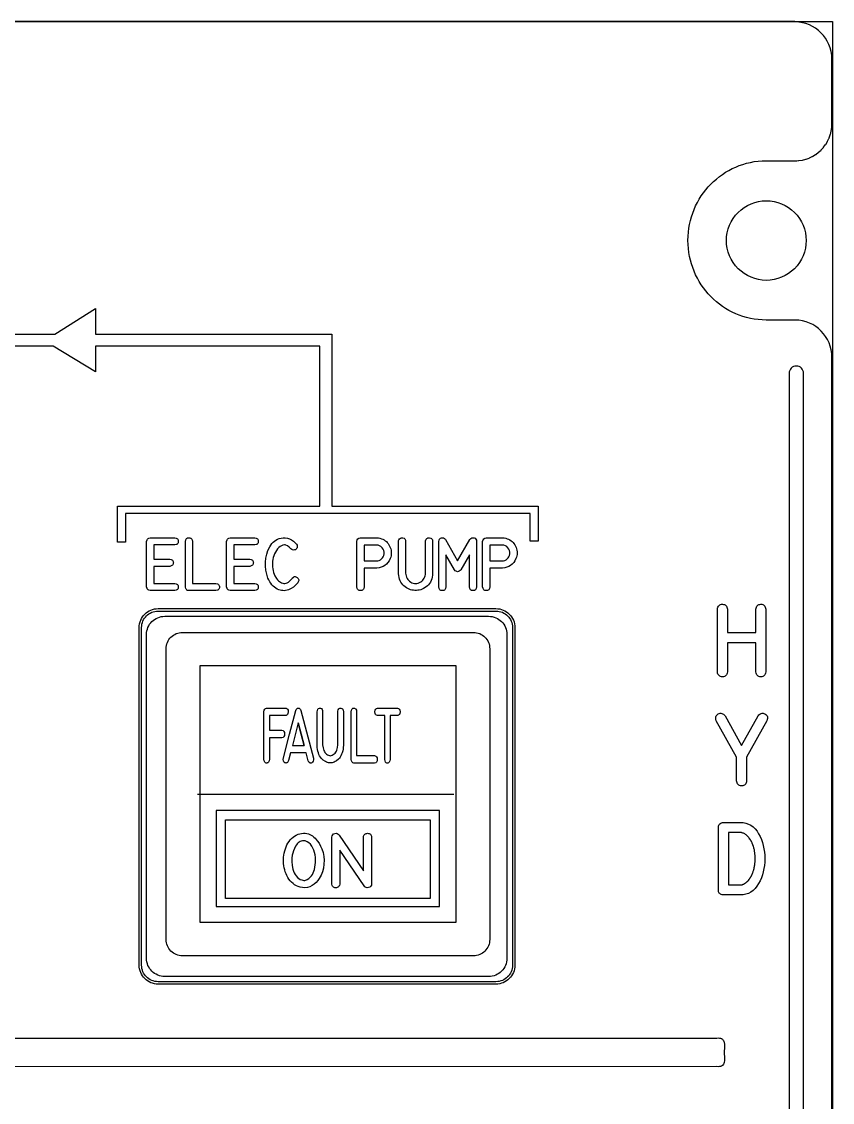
# Model space of a CAD drawing. Extents: x 27 to 704, y 10 to 614.
# Drawn here: x 475.7 to 526.3, y 432.6 to 500.1 of the extents above; entities that cross this region are included whole.
import ezdxf

# ---------------------------------------------------------------- set-up
doc = ezdxf.new("R2010")
doc.units = 0
for name, color, linetype in [('_BACKPANEL', 5, 'CONTINUOUS'), ('_ENGRAVING', 105, 'CONTINUOUS'), ('_LABELS', 30, 'CONTINUOUS'), ('_TOPLAYER', 1, 'CONTINUOUS')]:
    doc.layers.add(name, color=color, linetype=linetype)

msp = doc.modelspace()

# ---------------------------------------------------------------- linework, layer by layer
at = {"layer": '_BACKPANEL'}
for points in [[(526.324, 500.11), (526.324, 495.348), (526.324, 485.823), (526.324, 476.298), (526.324, 376.285), (526.324, 366.76), (203.984, 366.76), (203.984, 376.285), (203.984, 476.298), (203.984, 485.823), (203.984, 495.348), (203.984, 500.11)], [(484.227, 463.299), (505.322, 463.299), (505.428, 463.294), (505.53, 463.278), (505.628, 463.253), (505.723, 463.219), (505.813, 463.176), (505.897, 463.124), (505.976, 463.065), (506.049, 462.999), (506.115, 462.926), (506.174, 462.847), (506.226, 462.762), (506.269, 462.672), (506.303, 462.578), (506.329, 462.479), (506.344, 462.377), (506.349, 462.272), (506.349, 441.177), (506.344, 441.071), (506.329, 440.969), (506.303, 440.871), (506.269, 440.776), (506.226, 440.686), (506.174, 440.601), (506.115, 440.522), (506.049, 440.449), (505.976, 440.383), (505.897, 440.324), (505.813, 440.273), (505.723, 440.23), (505.628, 440.195), (505.53, 440.17), (505.428, 440.154), (505.322, 440.149), (484.227, 440.149), (484.121, 440.154), (484.019, 440.17), (483.921, 440.195), (483.826, 440.23), (483.736, 440.273), (483.652, 440.324), (483.573, 440.383), (483.5, 440.449), (483.433, 440.522), (483.374, 440.601), (483.323, 440.686), (483.28, 440.776), (483.245, 440.871), (483.22, 440.969), (483.205, 441.071), (483.199, 441.177), (483.199, 462.272), (483.205, 462.377), (483.22, 462.479), (483.245, 462.578), (483.28, 462.672), (483.323, 462.762), (483.374, 462.847), (483.433, 462.926), (483.5, 462.999), (483.573, 463.065), (483.652, 463.124), (483.736, 463.176), (483.826, 463.219), (483.921, 463.253), (484.019, 463.278), (484.121, 463.294)]]:
    msp.add_lwpolyline(points, close=True, dxfattribs=at)
msp.add_lwpolyline([(522.197, 483.952, -0.414214), (519.709, 486.44, -0.414214), (522.197, 488.928, -0.414214), (524.686, 486.44, -0.414214)], format="xyb", close=True, dxfattribs=at)
at = {"layer": '_ENGRAVING'}
for points in [[(461.728, 480.599), (477.78, 480.599), (480.32, 482.191), (480.32, 480.599), (495.074, 480.599), (495.074, 479.849), (495.074, 469.843), (496.353, 469.843), (507.951, 469.842), (507.951, 467.667), (507.458, 467.667), (507.458, 469.394), (482.205, 469.394), (482.194, 469.394), (482.194, 467.605), (481.701, 467.605), (481.701, 469.842), (481.701, 469.843), (494.324, 469.843), (494.324, 479.849), (480.32, 479.849), (480.32, 478.241), (477.676, 479.849), (461.728, 479.849)], [(524.523, 388.3), (524.523, 478.146), (524.523, 478.147), (524.514, 478.238), (524.488, 478.323), (524.447, 478.4), (524.392, 478.467), (524.325, 478.522), (524.249, 478.563), (524.165, 478.59), (524.074, 478.599), (524.073, 478.599), (523.982, 478.59), (523.898, 478.564), (523.821, 478.522), (523.755, 478.467), (523.7, 478.4), (523.658, 478.323), (523.632, 478.238), (523.623, 478.147), (523.623, 478.146), (523.623, 388.3)], [(211.541, 436.617), (519.108, 436.631), (519.12, 436.63), (519.187, 436.635), (519.272, 436.63), (519.344, 436.616), (519.405, 436.593), (519.454, 436.562), (519.494, 436.523), (519.525, 436.477), (519.548, 436.424), (519.564, 436.365), (519.581, 436.23), (519.583, 436.075), (519.574, 435.724), (519.583, 435.378), (519.581, 435.228), (519.564, 435.098), (519.548, 435.042), (519.525, 434.992), (519.494, 434.948), (519.454, 434.911), (519.405, 434.882), (519.344, 434.861), (519.272, 434.848), (519.187, 434.843), (519.12, 434.848), (519.108, 434.847), (211.543, 434.832)]]:
    msp.add_lwpolyline(points, dxfattribs=at)
for points in [[(485.264, 467.427), (483.954, 467.427), (483.954, 466.545), (484.953, 466.545), (485.051, 466.518), (485.09, 466.497), (485.121, 466.471), (485.146, 466.439), (485.163, 466.403), (485.173, 466.362), (485.177, 466.315), (485.173, 466.269), (485.162, 466.228), (485.145, 466.191), (485.12, 466.16), (485.089, 466.134), (485.05, 466.113), (484.953, 466.087), (483.954, 466.087), (483.954, 465.028), (485.264, 465.028), (485.362, 465.001), (485.4, 464.98), (485.432, 464.954), (485.456, 464.923), (485.473, 464.888), (485.484, 464.847), (485.487, 464.801), (485.484, 464.755), (485.473, 464.714), (485.456, 464.678), (485.432, 464.648), (485.4, 464.622), (485.362, 464.601), (485.264, 464.575), (483.734, 464.575), (483.646, 464.599), (483.61, 464.619), (483.579, 464.645), (483.553, 464.677), (483.533, 464.714), (483.509, 464.804), (483.509, 467.651), (483.535, 467.745), (483.555, 467.782), (483.58, 467.814), (483.611, 467.839), (483.647, 467.857), (483.734, 467.876), (485.264, 467.876), (485.362, 467.856), (485.4, 467.836), (485.431, 467.811), (485.456, 467.78), (485.473, 467.742), (485.483, 467.699), (485.487, 467.65), (485.483, 467.601), (485.472, 467.558), (485.455, 467.521), (485.431, 467.49), (485.399, 467.465), (485.361, 467.446)], [(486.151, 464.573), (486.064, 464.592), (486.029, 464.611), (485.998, 464.636), (485.973, 464.667), (485.952, 464.704), (485.927, 464.798), (485.927, 467.647), (485.954, 467.749), (485.975, 467.788), (486.001, 467.821), (486.033, 467.845), (486.069, 467.863), (486.111, 467.873), (486.158, 467.876), (486.204, 467.871), (486.245, 467.86), (486.281, 467.842), (486.31, 467.817), (486.334, 467.785), (486.353, 467.746), (486.373, 467.647), (486.373, 465.023), (487.832, 465.025), (487.93, 465.001), (487.969, 464.98), (488, 464.954), (488.024, 464.922), (488.041, 464.885), (488.051, 464.842), (488.054, 464.794), (488.05, 464.745), (488.04, 464.703), (488.022, 464.666), (487.997, 464.636), (487.966, 464.611), (487.928, 464.593), (487.831, 464.573)], [(490.259, 467.427), (488.949, 467.427), (488.949, 466.545), (489.948, 466.545), (490.046, 466.518), (490.085, 466.497), (490.116, 466.471), (490.14, 466.439), (490.158, 466.403), (490.168, 466.362), (490.172, 466.315), (490.168, 466.269), (490.157, 466.228), (490.14, 466.191), (490.115, 466.16), (490.084, 466.134), (490.045, 466.113), (489.948, 466.087), (488.949, 466.087), (488.949, 465.028), (490.259, 465.028), (490.357, 465.001), (490.395, 464.98), (490.427, 464.954), (490.451, 464.923), (490.468, 464.888), (490.479, 464.847), (490.482, 464.801), (490.479, 464.755), (490.468, 464.714), (490.451, 464.678), (490.427, 464.648), (490.395, 464.622), (490.357, 464.601), (490.259, 464.575), (488.729, 464.575), (488.641, 464.599), (488.605, 464.619), (488.574, 464.645), (488.548, 464.677), (488.528, 464.714), (488.504, 464.804), (488.504, 467.651), (488.53, 467.745), (488.55, 467.782), (488.575, 467.814), (488.606, 467.839), (488.642, 467.857), (488.729, 467.876), (490.259, 467.876), (490.357, 467.856), (490.395, 467.836), (490.426, 467.811), (490.451, 467.78), (490.468, 467.742), (490.478, 467.699), (490.482, 467.65), (490.478, 467.601), (490.467, 467.558), (490.45, 467.521), (490.426, 467.49), (490.394, 467.465), (490.356, 467.446)], [(492.958, 465.091), (492.944, 465.07), (492.936, 465.059), (492.93, 465.049), (492.813, 464.911), (492.68, 464.794), (492.529, 464.698), (492.362, 464.624), (492.274, 464.597), (492.186, 464.58), (492.099, 464.571), (492.012, 464.572), (491.926, 464.583), (491.84, 464.603), (491.754, 464.632), (491.668, 464.67), (491.572, 464.725), (491.483, 464.788), (491.4, 464.861), (491.324, 464.942), (491.255, 465.032), (491.192, 465.13), (491.135, 465.238), (491.086, 465.354), (491.006, 465.597), (490.953, 465.845), (490.926, 466.098), (490.926, 466.356), (490.952, 466.61), (491.006, 466.854), (491.087, 467.088), (491.195, 467.311), (491.259, 467.414), (491.33, 467.508), (491.407, 467.591), (491.492, 467.664), (491.584, 467.727), (491.682, 467.78), (491.787, 467.823), (491.899, 467.855), (492.032, 467.876), (492.164, 467.874), (492.297, 467.85), (492.429, 467.803), (492.555, 467.74), (492.669, 467.665), (492.771, 467.578), (492.862, 467.48), (492.87, 467.469), (492.899, 467.419), (492.914, 467.367), (492.914, 467.313), (492.9, 467.257), (492.874, 467.204), (492.839, 467.163), (492.796, 467.132), (492.743, 467.112), (492.684, 467.105), (492.626, 467.115), (492.571, 467.142), (492.519, 467.186), (492.414, 467.296), (492.311, 467.373), (492.21, 467.417), (492.16, 467.427), (492.111, 467.428), (492.015, 467.414), (491.925, 467.382), (491.84, 467.332), (491.76, 467.264), (491.686, 467.181), (491.618, 467.087), (491.557, 466.983), (491.502, 466.867), (491.456, 466.748), (491.419, 466.633), (491.392, 466.522), (491.376, 466.414), (491.365, 466.297), (491.363, 466.178), (491.368, 466.06), (491.381, 465.941), (491.403, 465.824), (491.434, 465.711), (491.474, 465.6), (491.524, 465.494), (491.625, 465.327), (491.68, 465.257), (491.739, 465.195), (491.8, 465.142), (491.864, 465.097), (491.932, 465.061), (492.003, 465.034), (492.075, 465.018), (492.146, 465.017), (492.217, 465.03), (492.288, 465.058), (492.358, 465.1), (492.428, 465.157), (492.497, 465.229), (492.566, 465.315), (492.596, 465.357), (492.672, 465.422), (492.71, 465.44), (492.749, 465.449), (492.789, 465.449), (492.829, 465.439), (492.869, 465.42), (492.91, 465.392), (492.975, 465.323), (492.994, 465.287), (493.005, 465.25), (493.006, 465.212), (492.999, 465.173)], [(497.854, 467.876), (497.884, 467.876), (497.983, 467.865), (498.078, 467.846), (498.17, 467.818), (498.257, 467.783), (498.336, 467.741), (498.409, 467.692), (498.476, 467.637), (498.536, 467.576), (498.591, 467.509), (498.64, 467.435), (498.683, 467.355), (498.72, 467.269), (498.75, 467.179), (498.771, 467.091), (498.784, 467.003), (498.787, 466.915), (498.783, 466.828), (498.769, 466.742), (498.748, 466.656), (498.717, 466.571), (498.654, 466.443), (498.578, 466.331), (498.488, 466.233), (498.385, 466.149), (498.271, 466.081), (498.15, 466.03), (498.021, 465.996), (497.884, 465.979), (497.854, 465.977), (497.085, 465.977), (497.085, 464.802), (497.061, 464.703), (497.04, 464.664), (497.015, 464.632), (496.984, 464.607), (496.948, 464.589), (496.907, 464.579), (496.861, 464.575), (496.814, 464.579), (496.773, 464.589), (496.738, 464.607), (496.707, 464.632), (496.682, 464.664), (496.662, 464.703), (496.638, 464.802), (496.638, 467.651), (496.66, 467.74), (496.702, 467.807), (496.764, 467.853), (496.847, 467.876), (496.861, 467.876)], [(501.367, 465.663), (501.367, 465.631), (501.361, 465.534), (501.34, 465.415), (501.311, 465.304), (501.274, 465.201), (501.228, 465.106), (501.175, 465.019), (501.113, 464.94), (501.042, 464.869), (500.964, 464.806), (500.796, 464.705), (500.71, 464.666), (500.622, 464.634), (500.534, 464.611), (500.443, 464.595), (500.352, 464.587), (500.259, 464.587), (500.166, 464.595), (500.075, 464.61), (499.987, 464.633), (499.9, 464.664), (499.815, 464.703), (499.733, 464.749), (499.573, 464.865), (499.5, 464.935), (499.436, 465.012), (499.38, 465.096), (499.334, 465.188), (499.296, 465.287), (499.267, 465.394), (499.247, 465.509), (499.236, 465.631), (499.236, 465.663), (499.236, 467.651), (499.24, 467.697), (499.253, 467.738), (499.297, 467.81), (499.354, 467.856), (499.423, 467.876), (499.505, 467.872), (499.582, 467.844), (499.638, 467.799), (499.671, 467.734), (499.682, 467.651), (499.682, 465.663), (499.692, 465.573), (499.711, 465.489), (499.738, 465.411), (499.774, 465.339), (499.818, 465.273), (499.871, 465.212), (499.932, 465.158), (500.002, 465.109), (500.076, 465.069), (500.152, 465.041), (500.229, 465.025), (500.306, 465.021), (500.384, 465.029), (500.464, 465.049), (500.544, 465.081), (500.626, 465.125), (500.694, 465.172), (500.753, 465.226), (500.802, 465.287), (500.841, 465.354), (500.872, 465.426), (500.896, 465.501), (500.913, 465.58), (500.923, 465.663), (500.923, 467.651), (500.926, 467.694), (500.955, 467.78), (500.977, 467.812), (501.004, 467.838), (501.036, 467.857), (501.074, 467.869), (501.165, 467.873), (501.253, 467.852), (501.288, 467.833), (501.317, 467.808), (501.339, 467.777), (501.355, 467.741), (501.367, 467.651)], [(504.111, 464.801), (504.083, 464.702), (504.063, 464.663), (504.037, 464.632), (504.007, 464.607), (503.972, 464.59), (503.932, 464.579), (503.887, 464.576), (503.842, 464.58), (503.802, 464.59), (503.767, 464.608), (503.737, 464.633), (503.711, 464.664), (503.691, 464.703), (503.665, 464.801), (503.665, 466.814), (503.122, 465.868), (503.078, 465.821), (503.03, 465.787), (502.981, 465.765), (502.929, 465.757), (502.877, 465.762), (502.828, 465.782), (502.781, 465.817), (502.738, 465.868), (502.199, 466.809), (502.2, 464.801), (502.177, 464.703), (502.156, 464.664), (502.131, 464.633), (502.099, 464.609), (502.062, 464.591), (502.02, 464.581), (501.972, 464.577), (501.924, 464.581), (501.882, 464.592), (501.846, 464.609), (501.816, 464.634), (501.791, 464.665), (501.773, 464.703), (501.753, 464.801), (501.753, 467.647), (501.768, 467.731), (501.799, 467.796), (501.848, 467.842), (501.913, 467.869), (501.984, 467.876), (502.05, 467.862), (502.112, 467.825), (502.169, 467.767), (502.929, 466.434), (503.698, 467.767), (503.755, 467.825), (503.816, 467.861), (503.881, 467.876), (503.952, 467.868), (504.016, 467.841), (504.064, 467.795), (504.095, 467.73), (504.111, 467.647)], [(505.706, 467.876), (505.736, 467.876), (505.835, 467.865), (505.93, 467.846), (506.022, 467.818), (506.109, 467.783), (506.188, 467.741), (506.261, 467.692), (506.328, 467.637), (506.389, 467.576), (506.444, 467.509), (506.492, 467.435), (506.535, 467.355), (506.572, 467.269), (506.602, 467.179), (506.623, 467.091), (506.636, 467.003), (506.64, 466.915), (506.635, 466.828), (506.622, 466.742), (506.6, 466.656), (506.569, 466.571), (506.506, 466.443), (506.43, 466.331), (506.34, 466.233), (506.237, 466.149), (506.123, 466.081), (506.002, 466.03), (505.873, 465.996), (505.736, 465.979), (505.706, 465.977), (504.937, 465.977), (504.937, 464.802), (504.913, 464.703), (504.893, 464.664), (504.867, 464.632), (504.836, 464.607), (504.801, 464.589), (504.759, 464.579), (504.713, 464.575), (504.667, 464.579), (504.625, 464.589), (504.59, 464.607), (504.559, 464.632), (504.534, 464.664), (504.514, 464.703), (504.49, 464.802), (504.49, 467.651), (504.512, 467.74), (504.554, 467.807), (504.616, 467.853), (504.699, 467.876), (504.713, 467.876)], [(497.854, 467.422), (497.085, 467.422), (497.085, 466.434), (497.854, 466.434), (497.941, 466.441), (498.024, 466.464), (498.101, 466.503), (498.172, 466.556), (498.234, 466.621), (498.282, 466.694), (498.315, 466.774), (498.334, 466.862), (498.338, 466.97), (498.319, 467.071), (498.279, 467.166), (498.217, 467.253), (498.14, 467.327), (498.054, 467.38), (497.958, 467.411)], [(505.706, 467.422), (504.937, 467.422), (504.937, 466.434), (505.706, 466.434), (505.793, 466.441), (505.876, 466.464), (505.953, 466.503), (506.025, 466.556), (506.087, 466.621), (506.134, 466.694), (506.168, 466.774), (506.187, 466.862), (506.19, 466.97), (506.172, 467.071), (506.131, 467.166), (506.07, 467.253), (505.992, 467.327), (505.906, 467.38), (505.81, 467.411)], [(519.142, 459.501), (519.142, 463.411), (519.157, 463.485), (519.18, 463.55), (519.209, 463.604), (519.246, 463.648), (519.29, 463.682), (519.341, 463.706), (519.399, 463.72), (519.465, 463.723), (519.53, 463.717), (519.587, 463.702), (519.637, 463.677), (519.678, 463.642), (519.712, 463.599), (519.738, 463.545), (519.756, 463.483), (519.766, 463.411), (519.766, 461.949), (521.546, 461.949), (521.546, 463.411), (521.561, 463.484), (521.583, 463.547), (521.611, 463.601), (521.647, 463.645), (521.69, 463.679), (521.739, 463.704), (521.795, 463.718), (521.859, 463.723), (521.922, 463.719), (521.978, 463.704), (522.028, 463.68), (522.071, 463.646), (522.107, 463.602), (522.136, 463.548), (522.158, 463.484), (522.174, 463.411), (522.174, 459.501), (522.158, 459.428), (522.136, 459.365), (522.107, 459.311), (522.071, 459.267), (522.028, 459.233), (521.978, 459.209), (521.922, 459.195), (521.859, 459.19), (521.795, 459.195), (521.739, 459.21), (521.69, 459.234), (521.647, 459.268), (521.611, 459.312), (521.583, 459.365), (521.561, 459.428), (521.546, 459.501), (521.546, 461.321), (519.766, 461.321), (519.766, 459.501), (519.756, 459.429), (519.738, 459.367), (519.712, 459.314), (519.678, 459.271), (519.637, 459.237), (519.587, 459.212), (519.53, 459.197), (519.465, 459.191), (519.399, 459.195), (519.341, 459.209), (519.29, 459.233), (519.246, 459.266), (519.209, 459.31), (519.18, 459.364), (519.157, 459.427)], [(484.237, 463.452), (505.312, 463.452), (505.434, 463.446), (505.553, 463.428), (505.667, 463.399), (505.776, 463.359), (505.881, 463.309), (505.979, 463.25), (506.07, 463.181), (506.155, 463.105), (506.232, 463.02), (506.3, 462.928), (506.359, 462.83), (506.409, 462.726), (506.449, 462.617), (506.479, 462.502), (506.497, 462.384), (506.503, 462.262), (506.503, 441.186), (506.497, 441.064), (506.479, 440.946), (506.449, 440.832), (506.409, 440.722), (506.359, 440.618), (506.3, 440.52), (506.232, 440.428), (506.155, 440.344), (506.07, 440.267), (505.979, 440.199), (505.881, 440.139), (505.776, 440.089), (505.667, 440.049), (505.553, 440.02), (505.434, 440.002), (505.312, 439.996), (484.237, 439.996), (484.115, 440.002), (483.996, 440.02), (483.882, 440.049), (483.772, 440.089), (483.668, 440.139), (483.57, 440.199), (483.479, 440.267), (483.394, 440.344), (483.317, 440.428), (483.249, 440.52), (483.189, 440.618), (483.139, 440.722), (483.1, 440.832), (483.07, 440.946), (483.052, 441.064), (483.046, 441.186), (483.046, 462.262), (483.052, 462.384), (483.07, 462.502), (483.1, 462.617), (483.139, 462.726), (483.189, 462.83), (483.249, 462.928), (483.317, 463.02), (483.394, 463.105), (483.479, 463.181), (483.57, 463.25), (483.668, 463.309), (483.772, 463.359), (483.882, 463.399), (483.996, 463.428), (484.115, 463.446)], [(484.645, 462.974), (504.861, 462.974), (504.978, 462.968), (505.091, 462.951), (505.201, 462.923), (505.306, 462.885), (505.406, 462.837), (505.5, 462.78), (505.588, 462.714), (505.669, 462.64), (505.743, 462.559), (505.808, 462.472), (505.865, 462.377), (505.913, 462.278), (505.952, 462.173), (505.98, 462.063), (505.997, 461.949), (506.003, 461.832), (506.003, 441.616), (505.997, 441.499), (505.98, 441.386), (505.952, 441.276), (505.913, 441.171), (505.865, 441.071), (505.808, 440.977), (505.743, 440.889), (505.669, 440.808), (505.588, 440.734), (505.5, 440.669), (505.406, 440.612), (505.306, 440.564), (505.201, 440.525), (505.091, 440.497), (504.978, 440.48), (504.861, 440.474), (484.645, 440.474), (484.528, 440.48), (484.414, 440.497), (484.304, 440.525), (484.199, 440.564), (484.1, 440.612), (484.005, 440.669), (483.918, 440.734), (483.836, 440.808), (483.763, 440.889), (483.697, 440.977), (483.64, 441.071), (483.592, 441.171), (483.554, 441.276), (483.526, 441.386), (483.509, 441.499), (483.503, 441.616), (483.503, 461.832), (483.509, 461.949), (483.526, 462.063), (483.554, 462.173), (483.592, 462.278), (483.64, 462.377), (483.697, 462.472), (483.763, 462.559), (483.836, 462.64), (483.918, 462.714), (484.005, 462.78), (484.1, 462.837), (484.199, 462.885), (484.304, 462.923), (484.414, 462.951), (484.528, 462.968)], [(521.695, 456.75), (521.739, 456.808), (521.786, 456.855), (521.834, 456.889), (521.885, 456.91), (521.938, 456.92), (521.994, 456.917), (522.052, 456.901), (522.112, 456.874), (522.167, 456.838), (522.211, 456.797), (522.244, 456.751), (522.265, 456.701), (522.275, 456.646), (522.274, 456.586), (522.261, 456.521), (522.237, 456.451), (520.965, 454.18), (520.965, 452.701), (520.956, 452.627), (520.938, 452.564), (520.912, 452.51), (520.878, 452.465), (520.835, 452.431), (520.784, 452.407), (520.725, 452.392), (520.657, 452.387), (520.589, 452.392), (520.529, 452.407), (520.478, 452.431), (520.435, 452.465), (520.401, 452.51), (520.375, 452.564), (520.357, 452.627), (520.348, 452.701), (520.348, 454.18), (519.079, 456.451), (519.055, 456.52), (519.042, 456.585), (519.041, 456.644), (519.05, 456.699), (519.07, 456.749), (519.102, 456.794), (519.145, 456.835), (519.198, 456.87), (519.257, 456.898), (519.313, 456.913), (519.369, 456.916), (519.422, 456.907), (519.474, 456.886), (519.525, 456.853), (519.573, 456.807), (519.621, 456.75), (520.658, 454.897)], [(519.517, 450.098), (520.558, 450.098), (520.746, 450.087), (520.922, 450.054), (521.086, 449.999), (521.237, 449.921), (521.377, 449.822), (521.504, 449.7), (521.619, 449.556), (521.721, 449.391), (521.812, 449.211), (521.891, 449.028), (521.957, 448.84), (522.012, 448.648), (522.054, 448.451), (522.084, 448.249), (522.102, 448.044), (522.108, 447.834), (522.102, 447.624), (522.084, 447.418), (522.054, 447.217), (522.011, 447.02), (521.957, 446.828), (521.89, 446.64), (521.811, 446.456), (521.72, 446.277), (521.617, 446.111), (521.502, 445.967), (521.375, 445.846), (521.236, 445.746), (521.085, 445.669), (520.921, 445.614), (520.746, 445.58), (520.558, 445.569), (519.517, 445.569), (519.521, 445.569), (519.517, 445.569), (519.437, 445.583), (519.383, 445.599), (519.337, 445.622), (519.297, 445.651), (519.265, 445.685), (519.24, 445.726), (519.223, 445.772), (519.212, 445.825), (519.209, 445.883), (519.207, 445.883), (519.209, 449.789), (519.207, 449.806), (519.216, 449.865), (519.235, 449.919), (519.264, 449.968), (519.303, 450.013), (519.35, 450.05), (519.402, 450.077), (519.458, 450.093), (519.519, 450.098)], [(520.558, 446.193), (520.567, 446.193), (520.578, 446.193), (520.586, 446.194), (520.596, 446.195), (520.606, 446.196), (520.618, 446.197), (520.627, 446.198), (520.638, 446.2), (520.647, 446.201), (520.658, 446.202), (520.676, 446.206), (520.684, 446.21), (520.695, 446.215), (520.705, 446.216), (520.718, 446.219), (520.726, 446.222), (520.737, 446.226), (520.757, 446.235), (520.779, 446.244), (520.788, 446.247), (520.799, 446.253), (520.817, 446.264), (520.839, 446.275), (520.848, 446.28), (520.859, 446.288), (520.879, 446.301), (520.889, 446.307), (520.901, 446.315), (520.91, 446.321), (520.921, 446.33), (520.93, 446.336), (520.941, 446.343), (520.963, 446.361), (520.981, 446.379), (520.99, 446.388), (521.001, 446.399), (521.009, 446.407), (521.02, 446.418), (521.04, 446.436), (521.049, 446.445), (521.06, 446.456), (521.069, 446.466), (521.08, 446.478), (521.098, 446.5), (521.118, 446.525), (521.135, 446.549), (521.144, 446.561), (521.155, 446.573), (521.163, 446.587), (521.173, 446.6), (521.181, 446.614), (521.191, 446.629), (521.208, 446.655), (521.216, 446.669), (521.226, 446.684), (521.234, 446.698), (521.244, 446.713), (521.257, 446.741), (521.265, 446.757), (521.275, 446.775), (521.283, 446.789), (521.292, 446.805), (521.298, 446.821), (521.306, 446.839), (521.321, 446.872), (521.337, 446.907), (521.342, 446.924), (521.35, 446.943), (521.356, 446.96), (521.363, 446.98), (521.374, 447.016), (521.38, 447.033), (521.388, 447.053), (521.399, 447.091), (521.412, 447.128), (521.415, 447.147), (521.421, 447.168), (521.425, 447.187), (521.432, 447.208), (521.435, 447.225), (521.441, 447.246), (521.447, 447.288), (521.451, 447.306), (521.456, 447.327), (521.458, 447.346), (521.463, 447.367), (521.469, 447.409), (521.473, 447.429), (521.478, 447.451), (521.483, 447.493), (521.484, 447.512), (521.487, 447.535), (521.492, 447.577), (521.494, 447.619), (521.496, 447.663), (521.498, 447.706), (521.499, 447.727), (521.503, 447.75), (521.504, 447.769), (521.505, 447.792), (521.505, 447.812), (521.505, 447.834), (521.505, 447.855), (521.505, 447.876), (521.504, 447.897), (521.503, 447.92), (521.503, 447.94), (521.503, 447.962), (521.498, 448.006), (521.496, 448.046), (521.492, 448.092), (521.489, 448.132), (521.485, 448.174), (521.482, 448.194), (521.48, 448.216), (521.472, 448.258), (521.467, 448.277), (521.465, 448.298), (521.458, 448.34), (521.452, 448.382), (521.441, 448.422), (521.434, 448.46), (521.427, 448.478), (521.423, 448.499), (521.416, 448.518), (521.412, 448.539), (521.401, 448.577), (521.39, 448.614), (521.382, 448.631), (521.377, 448.65), (521.363, 448.687), (521.35, 448.723), (521.342, 448.739), (521.337, 448.758), (521.328, 448.774), (521.321, 448.791), (521.306, 448.824), (521.292, 448.855), (521.277, 448.889), (521.268, 448.903), (521.262, 448.917), (521.244, 448.948), (521.226, 448.977), (521.216, 448.991), (521.208, 449.006), (521.191, 449.032), (521.182, 449.046), (521.175, 449.059), (521.138, 449.11), (521.102, 449.158), (521.062, 449.203), (521.023, 449.245), (520.985, 449.282), (520.943, 449.315), (520.901, 449.349), (520.859, 449.377), (520.819, 449.402), (520.779, 449.422), (520.737, 449.437), (520.695, 449.452), (520.676, 449.458), (520.658, 449.466), (520.618, 449.472), (520.578, 449.475), (520.567, 449.475), (520.558, 449.475), (519.829, 449.475), (519.829, 446.193)]]:
    msp.add_lwpolyline(points, close=True, dxfattribs=at)
at = {"layer": '_LABELS'}
for points in [[(502.832, 443.867), (502.832, 459.869), (486.832, 459.869), (486.832, 443.867)], [(490.832, 454.041), (490.832, 457.002), (490.851, 457.099), (490.886, 457.172), (490.937, 457.219), (491.004, 457.24), (492.178, 457.24), (492.217, 457.232), (492.251, 457.218), (492.28, 457.198), (492.304, 457.171), (492.336, 457.099), (492.346, 457.002), (492.335, 456.906), (492.303, 456.834), (492.279, 456.808), (492.25, 456.789), (492.215, 456.775), (492.175, 456.768), (491.172, 456.768), (491.172, 455.85), (491.954, 455.85), (492.028, 455.83), (492.057, 455.811), (492.081, 455.785), (492.113, 455.717), (492.124, 455.624), (492.114, 455.53), (492.083, 455.458), (492.059, 455.43), (492.03, 455.407), (491.954, 455.379), (491.172, 455.379), (491.172, 454.041), (491.158, 453.94), (491.125, 453.867), (491.103, 453.841), (491.076, 453.822), (491.044, 453.811), (491.008, 453.807), (490.972, 453.809), (490.94, 453.82), (490.912, 453.838), (490.888, 453.864), (490.852, 453.937)], [(492.045, 454.127), (492.434, 455.606), (492.824, 457.085), (492.848, 457.152), (492.883, 457.2), (492.928, 457.23), (492.982, 457.24), (493.037, 457.231), (493.082, 457.202), (493.117, 457.154), (493.142, 457.085), (493.92, 454.119), (493.927, 454.011), (493.912, 453.924), (493.875, 453.858), (493.848, 453.833), (493.815, 453.813), (493.781, 453.8), (493.749, 453.796), (493.719, 453.801), (493.691, 453.814), (493.64, 453.867), (493.598, 453.954), (493.473, 454.434), (492.485, 454.434), (492.364, 453.966), (492.321, 453.878), (492.297, 453.847), (492.27, 453.826), (492.241, 453.813), (492.211, 453.809), (492.178, 453.814), (492.143, 453.828), (492.084, 453.874), (492.047, 453.939), (492.035, 454.023)], [(495.793, 454.936), (495.793, 454.902), (495.788, 454.802), (495.772, 454.677), (495.75, 454.562), (495.721, 454.454), (495.686, 454.355), (495.645, 454.265), (495.598, 454.183), (495.544, 454.109), (495.483, 454.044), (495.355, 453.938), (495.289, 453.897), (495.222, 453.865), (495.154, 453.84), (495.084, 453.824), (495.014, 453.816), (494.943, 453.816), (494.872, 453.824), (494.802, 453.84), (494.734, 453.864), (494.668, 453.896), (494.539, 453.985), (494.417, 454.105), (494.361, 454.178), (494.312, 454.258), (494.269, 454.346), (494.233, 454.441), (494.204, 454.545), (494.182, 454.656), (494.167, 454.775), (494.158, 454.902), (494.158, 454.936), (494.158, 457.005), (494.172, 457.095), (494.206, 457.17), (494.249, 457.218), (494.302, 457.24), (494.365, 457.235), (494.424, 457.207), (494.466, 457.159), (494.492, 457.092), (494.5, 457.005), (494.5, 454.936), (494.522, 454.755), (494.543, 454.674), (494.571, 454.599), (494.605, 454.529), (494.645, 454.466), (494.692, 454.409), (494.746, 454.359), (494.803, 454.317), (494.861, 454.288), (494.92, 454.271), (494.979, 454.267), (495.039, 454.275), (495.1, 454.296), (495.162, 454.33), (495.224, 454.375), (495.277, 454.425), (495.322, 454.481), (495.359, 454.544), (495.39, 454.614), (495.432, 454.767), (495.452, 454.936), (495.452, 457.005), (495.454, 457.05), (495.476, 457.139), (495.514, 457.2), (495.539, 457.22), (495.568, 457.232), (495.637, 457.236), (495.705, 457.214), (495.732, 457.194), (495.754, 457.168), (495.783, 457.099), (495.793, 457.005)], [(496.454, 453.801), (496.387, 453.821), (496.336, 453.867), (496.301, 453.938), (496.281, 454.035), (496.281, 457.002), (496.302, 457.107), (496.338, 457.182), (496.363, 457.208), (496.391, 457.226), (496.423, 457.236), (496.458, 457.239), (496.494, 457.234), (496.526, 457.223), (496.553, 457.204), (496.575, 457.177), (496.608, 457.104), (496.623, 457.002), (496.623, 454.27), (497.742, 454.271), (497.818, 454.246), (497.847, 454.225), (497.871, 454.198), (497.903, 454.126), (497.913, 454.031), (497.901, 453.936), (497.869, 453.866), (497.845, 453.841), (497.816, 453.821), (497.741, 453.801)], [(498.378, 454.038), (498.378, 456.767), (497.933, 456.767), (497.859, 456.788), (497.83, 456.808), (497.806, 456.835), (497.775, 456.906), (497.764, 457.002), (497.775, 457.099), (497.807, 457.17), (497.831, 457.197), (497.86, 457.217), (497.933, 457.24), (499.164, 457.24), (499.237, 457.218), (499.266, 457.198), (499.29, 457.171), (499.321, 457.099), (499.332, 457.002), (499.322, 456.905), (499.29, 456.834), (499.266, 456.808), (499.238, 456.788), (499.203, 456.774), (499.164, 456.767), (498.72, 456.767), (498.72, 454.038), (498.699, 453.934), (498.662, 453.86), (498.637, 453.835), (498.609, 453.817), (498.577, 453.806), (498.541, 453.803), (498.506, 453.808), (498.475, 453.819), (498.448, 453.838), (498.425, 453.864), (498.393, 453.937)], [(493.35, 454.906), (492.981, 456.315), (492.61, 454.906)], [(492.981, 456.315), (493.35, 454.906)], [(487.859, 450.85), (487.859, 450.708), (487.859, 444.85), (501.805, 444.85), (501.805, 450.85)], [(488.429, 450.252), (501.215, 450.252), (501.215, 445.35), (488.429, 445.35)], [(494.454, 448.445), (494.524, 448.213), (494.568, 447.976), (494.586, 447.736), (494.579, 447.49), (494.545, 447.248), (494.485, 447.017), (494.398, 446.797), (494.284, 446.587), (494.197, 446.465), (494.094, 446.352), (493.977, 446.249), (493.846, 446.156), (493.703, 446.081), (493.553, 446.036), (493.397, 446.019), (493.232, 446.031), (493.1, 446.059), (492.975, 446.097), (492.858, 446.146), (492.75, 446.206), (492.649, 446.277), (492.556, 446.359), (492.472, 446.452), (492.395, 446.556), (492.327, 446.666), (492.266, 446.78), (492.212, 446.897), (492.167, 447.017), (492.129, 447.14), (492.099, 447.266), (492.077, 447.395), (492.062, 447.528), (492.056, 447.661), (492.056, 447.794), (492.065, 447.925), (492.08, 448.056), (492.104, 448.186), (492.135, 448.315), (492.219, 448.571), (492.273, 448.694), (492.334, 448.808), (492.402, 448.913), (492.478, 449.01), (492.561, 449.098), (492.652, 449.177), (492.75, 449.248), (492.855, 449.31), (492.963, 449.359), (493.073, 449.395), (493.186, 449.416), (493.301, 449.423), (493.409, 449.418), (493.513, 449.403), (493.611, 449.379), (493.704, 449.346), (493.792, 449.302), (493.875, 449.25), (493.953, 449.187), (494.026, 449.115), (494.158, 448.957), (494.274, 448.793), (494.372, 448.623)], [(493.315, 448.951), (493.235, 448.946), (493.159, 448.931), (493.089, 448.905), (493.024, 448.869), (492.963, 448.823), (492.908, 448.766), (492.858, 448.7), (492.813, 448.623), (492.735, 448.464), (492.674, 448.318), (492.628, 448.184), (492.597, 448.061), (492.574, 447.874), (492.572, 447.651), (492.595, 447.412), (492.648, 447.176), (492.685, 447.061), (492.731, 446.952), (492.785, 446.85), (492.848, 446.752), (492.92, 446.666), (493.002, 446.596), (493.095, 446.541), (493.198, 446.503), (493.32, 446.481), (493.378, 446.481), (493.433, 446.489), (493.487, 446.504), (493.538, 446.527), (493.634, 446.595), (493.72, 446.679), (493.795, 446.765), (493.858, 446.854), (493.911, 446.946), (493.955, 447.049), (493.991, 447.167), (494.02, 447.299), (494.041, 447.447), (494.054, 447.602), (494.055, 447.757), (494.046, 447.912), (494.025, 448.067), (493.993, 448.218), (493.949, 448.362), (493.893, 448.497), (493.824, 448.625), (493.741, 448.738), (493.643, 448.828), (493.528, 448.896), (493.398, 448.941)], [(497.555, 446.252), (497.544, 446.173), (497.509, 446.109), (497.452, 446.062), (497.372, 446.03), (497.285, 446.019), (497.209, 446.031), (497.143, 446.068), (497.088, 446.129), (495.572, 448.365), (495.572, 446.252), (495.541, 446.15), (495.518, 446.11), (495.489, 446.078), (495.454, 446.052), (495.414, 446.034), (495.368, 446.023), (495.317, 446.019), (495.266, 446.023), (495.22, 446.034), (495.18, 446.052), (495.146, 446.078), (495.117, 446.11), (495.094, 446.15), (495.064, 446.252), (495.064, 449.184), (495.086, 449.263), (495.125, 449.327), (495.182, 449.376), (495.256, 449.411), (495.335, 449.425), (495.407, 449.413), (495.472, 449.374), (495.531, 449.308), (497.046, 447.069), (497.046, 449.184), (497.058, 449.239), (497.075, 449.287), (497.099, 449.328), (497.129, 449.361), (497.165, 449.387), (497.207, 449.405), (497.255, 449.415), (497.309, 449.419), (497.362, 449.414), (497.41, 449.403), (497.45, 449.384), (497.484, 449.359), (497.512, 449.326), (497.533, 449.286), (497.547, 449.238), (497.555, 449.184)]]:
    msp.add_lwpolyline(points, close=True, dxfattribs=at)
msp.add_lwpolyline([(486.692, 451.868), (502.692, 451.868)], dxfattribs=at)
at = {"layer": '_TOPLAYER'}
msp.add_lwpolyline([(526.297, 390.06), (526.297, 479.14), (526.285, 479.378), (526.25, 479.609), (526.194, 479.832), (526.116, 480.046), (526.02, 480.249), (525.905, 480.441), (525.773, 480.62), (525.625, 480.786), (525.462, 480.936), (525.285, 481.071), (525.095, 481.188), (524.895, 481.287), (524.683, 481.366), (524.463, 481.425), (524.235, 481.462), (524, 481.475), (522.194, 481.475), (521.942, 481.482), (521.694, 481.501), (521.449, 481.533), (521.208, 481.577), (520.972, 481.633), (520.74, 481.7), (520.513, 481.779), (520.291, 481.868), (520.074, 481.968), (519.864, 482.079), (519.659, 482.199), (519.461, 482.329), (519.269, 482.468), (519.084, 482.616), (518.907, 482.772), (518.737, 482.937), (518.575, 483.11), (518.422, 483.291), (518.277, 483.479), (518.14, 483.674), (518.013, 483.876), (517.895, 484.084), (517.788, 484.298), (517.69, 484.519), (517.602, 484.744), (517.525, 484.975), (517.459, 485.21), (517.405, 485.45), (517.362, 485.694), (517.331, 485.942), (517.312, 486.193), (517.306, 486.448), (517.312, 486.703), (517.331, 486.954), (517.362, 487.202), (517.405, 487.446), (517.459, 487.686), (517.525, 487.921), (517.602, 488.152), (517.69, 488.378), (517.788, 488.598), (517.895, 488.812), (518.013, 489.02), (518.14, 489.222), (518.277, 489.417), (518.422, 489.606), (518.575, 489.786), (518.737, 489.959), (518.907, 490.124), (519.084, 490.281), (519.269, 490.429), (519.461, 490.568), (519.659, 490.698), (519.864, 490.818), (520.074, 490.929), (520.291, 491.029), (520.513, 491.118), (520.74, 491.197), (520.972, 491.264), (521.208, 491.32), (521.449, 491.364), (521.694, 491.396), (521.942, 491.415), (522.194, 491.422), (523.988, 491.422), (524.104, 491.424), (524.218, 491.433), (524.23, 491.433), (524.439, 491.465), (524.465, 491.465), (524.659, 491.516), (524.675, 491.521), (524.691, 491.526), (524.868, 491.592), (524.904, 491.607), (525.072, 491.689), (525.082, 491.689), (525.094, 491.697), (525.105, 491.702), (525.28, 491.809), (525.285, 491.818), (525.29, 491.819), (525.461, 491.948), (525.617, 492.091), (525.628, 492.102), (525.766, 492.256), (525.776, 492.266), (525.9, 492.433), (525.91, 492.445), (526.012, 492.616), (526.02, 492.63), (526.027, 492.645), (526.111, 492.821), (526.117, 492.835), (526.123, 492.849), (526.191, 493.037), (526.196, 493.051), (526.201, 493.065), (526.252, 493.267), (526.252, 493.277), (526.285, 493.492), (526.285, 493.508), (526.296, 493.738), (526.296, 495.432), (526.296, 495.995), (526.296, 497.79), (526.281, 498.025), (526.244, 498.253), (526.185, 498.474), (526.107, 498.685), (526.009, 498.885), (525.893, 499.074), (525.761, 499.251), (525.613, 499.414), (525.45, 499.562), (525.274, 499.694), (525.086, 499.809), (524.887, 499.906), (524.677, 499.984), (524.459, 500.041), (524.233, 500.078), (524, 500.091), (523.99, 500.11), (438.265, 500.11)], dxfattribs=at)
msp.add_lwpolyline([(485.757, 461.968), (503.907, 461.968), (504.012, 461.962), (504.114, 461.947), (504.212, 461.922), (504.306, 461.887), (504.396, 461.844), (504.481, 461.793), (504.559, 461.734), (504.632, 461.668), (504.698, 461.595), (504.757, 461.516), (504.808, 461.432), (504.851, 461.342), (504.886, 461.248), (504.911, 461.15), (504.927, 461.048), (504.932, 460.942), (504.932, 442.793), (504.927, 442.688), (504.911, 442.586), (504.886, 442.487), (504.851, 442.393), (504.808, 442.304), (504.757, 442.219), (504.698, 442.14), (504.632, 442.067), (504.559, 442.001), (504.481, 441.942), (504.396, 441.891), (504.306, 441.848), (504.212, 441.814), (504.114, 441.788), (504.012, 441.773), (503.907, 441.768), (485.757, 441.768), (485.652, 441.773), (485.55, 441.788), (485.452, 441.814), (485.357, 441.848), (485.268, 441.891), (485.183, 441.942), (485.104, 442.001), (485.031, 442.067), (484.965, 442.14), (484.906, 442.219), (484.855, 442.304), (484.812, 442.393), (484.778, 442.487), (484.753, 442.586), (484.737, 442.688), (484.732, 442.793), (484.732, 460.942), (484.737, 461.048), (484.753, 461.15), (484.778, 461.248), (484.812, 461.342), (484.855, 461.432), (484.906, 461.516), (484.965, 461.595), (485.031, 461.668), (485.104, 461.734), (485.183, 461.793), (485.268, 461.844), (485.357, 461.887), (485.452, 461.922), (485.55, 461.947), (485.652, 461.962)], close=True, dxfattribs=at)

doc.saveas('drawing.dxf')
